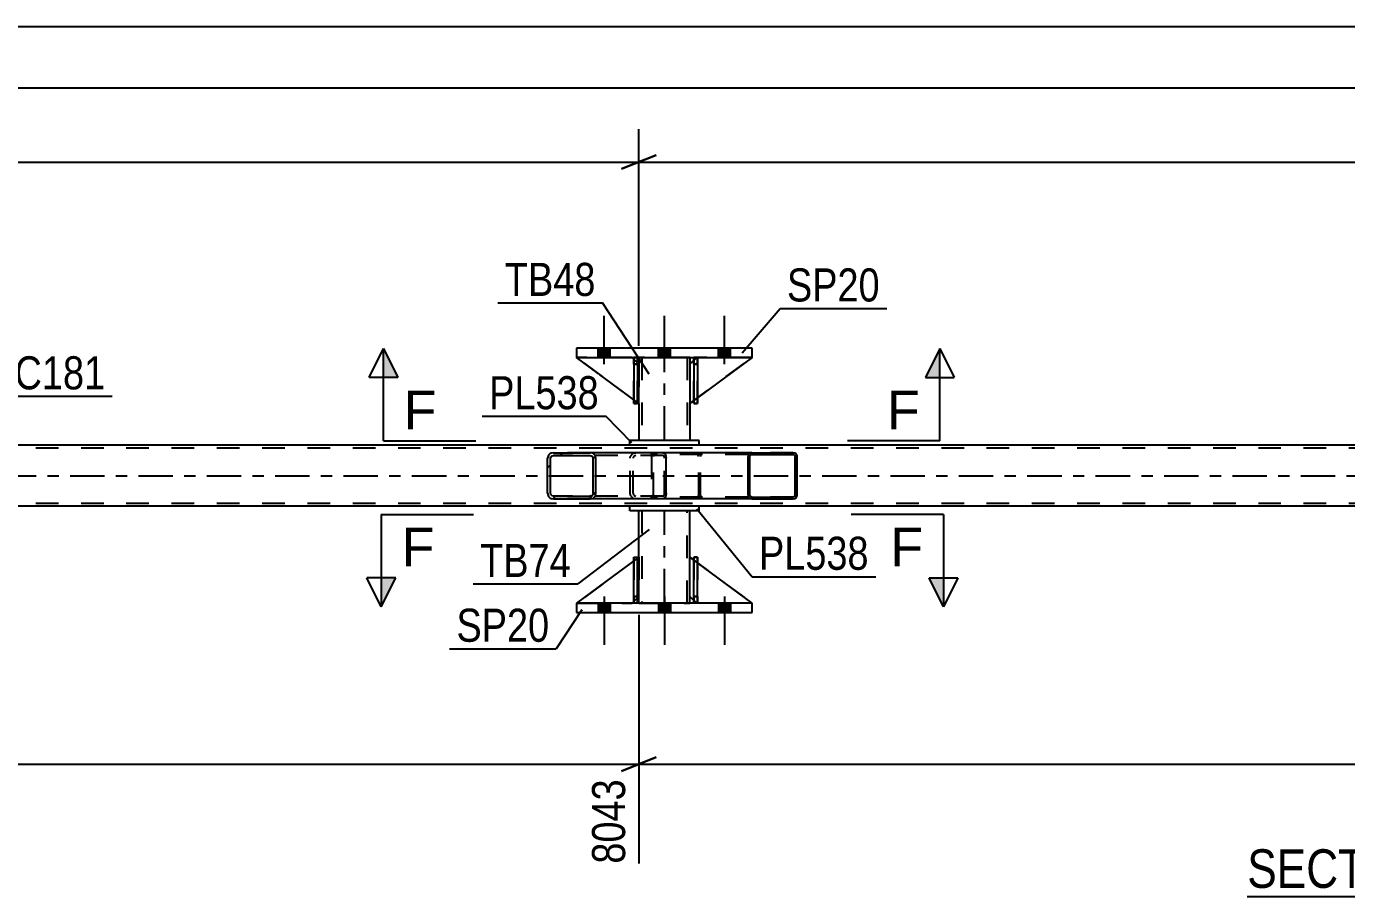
# Model space of a CAD drawing. Header units: millimetres. Extents: x 0 to 841, y 0 to 594.
# Drawn here: x 277.8 to 392.1, y 204.4 to 279.8 of the extents above; entities that cross this region are included whole.
import ezdxf

# ---------------------------------------------------------------- set-up
doc = ezdxf.new("R2010")
doc.units = ezdxf.units.MM
doc.linetypes.add('DXK_LINE_DOT2', pattern=[3.9198, 1.9599, -1.9599])
doc.linetypes.add('DXK_LINE_DOT3', pattern=[5.9187, 2.979, -0.9799, 0.9799, -0.9799])
doc.styles.add('Arial', font='ARIAL.TTF', dxfattribs={"height": 0.2})
doc.styles.add('Arial Narrow', font='ARIALN.TTF', dxfattribs={"height": 0.2})

# ---------------------------------------------------------------- blocks, each defined once
blk = doc.blocks.new('Unknown-814553119-12 - 5433')
at = {"color": 6, "linetype": 'Continuous'}
blk.add_line((383.51, 204.42), (411.16, 204.42), dxfattribs=at)
at = {"color": 0, "linetype": 'Continuous'}
for points in [[(401.62, 205.17), (401.62, 208.67), (383.51, 208.67), (383.51, 205.17)], [(405.22, 205.17), (405.22, 208.67), (402.67, 208.67), (402.67, 205.17)], [(407.55, 205.17), (407.55, 208.67), (406.27, 208.67), (406.27, 205.17)], [(411.16, 205.17), (411.16, 208.67), (408.6, 208.67), (408.6, 205.17)]]:
    blk.add_wipeout(points, dxfattribs=at)
at = {"color": 7, "linetype": 'Continuous', "style": 'Arial Narrow'}
for s, p in [('SECTION ', (383.51, 205.17)), ('B', (402.67, 205.17)), ('B', (408.6, 205.17)), ('-', (406.27, 205.17))]:
    blk.add_text(s, height=3.34, dxfattribs=at).set_placement(p)
blk = doc.blocks.new('Part-814553119-5439 - 5433')
at = {"color": 7, "linetype": 'DXK_LINE_DOT2'}
for p, q in [((330.85, 233.81), (325.45, 229.81)), ((330.85, 230.41), (330.85, 233.81)), ((330.85, 233.81), (330.85, 230.41)), ((325.45, 229.81), (330.25, 229.81)), ((330.25, 229.81), (330.85, 230.41)), ((330.85, 230.41), (330.25, 229.81)), ((330.85, 230.41), (330.85, 230.41))]:
    blk.add_line(p, q, dxfattribs=at)
blk = doc.blocks.new('Part-814553119-5435 - 5433')
at = {"color": 7, "linetype": 'DXK_LINE_DOT2'}
for p, q in [((330.41, 233.81), (330.73, 233.81)), ((330.41, 230.41), (330.41, 233.81)), ((330.41, 233.81), (330.41, 229.81)), ((330.73, 233.81), (330.73, 230.41)), ((330.73, 229.81), (330.73, 233.71)), ((330.73, 230.41), (330.41, 230.41)), ((330.41, 229.81), (330.41, 230.41)), ((330.73, 229.81), (330.41, 229.81)), ((330.73, 230.41), (330.73, 229.81)), ((330.73, 229.81), (330.73, 229.81))]:
    blk.add_line(p, q, dxfattribs=at)
blk = doc.blocks.new('Part-814553119-5436 - 5433')
at = {"color": 7, "linetype": 'DXK_LINE_DOT2'}
for p, q in [((335.93, 233.81), (335.61, 233.81)), ((335.61, 230.41), (335.61, 233.81)), ((335.61, 233.81), (335.61, 229.81)), ((335.93, 233.81), (335.93, 230.41)), ((335.93, 229.81), (335.93, 233.81)), ((335.93, 230.41), (335.61, 230.41)), ((335.61, 229.81), (335.61, 230.41)), ((335.93, 229.81), (335.61, 229.81)), ((335.93, 230.41), (335.93, 229.81)), ((335.93, 229.81), (335.93, 229.81))]:
    blk.add_line(p, q, dxfattribs=at)
blk = doc.blocks.new('Part-814553119-5437 - 5433')
at = {"color": 2, "linetype": 'Continuous'}
for p, q in [((330.41, 229.81), (330.41, 233.81)), ((330.41, 233.81), (330.73, 233.81)), ((330.73, 229.81), (330.73, 233.81)), ((330.41, 229.81), (330.41, 229.81)), ((330.73, 229.81), (330.41, 229.81))]:
    blk.add_line(p, q, dxfattribs=at)
at = {"color": 7, "linetype": 'DXK_LINE_DOT2'}
for p, q in [((330.41, 233.81), (330.41, 230.41)), ((330.73, 230.41), (330.73, 233.81)), ((330.41, 230.41), (330.41, 229.81)), ((330.41, 230.41), (330.73, 230.41)), ((330.73, 229.81), (330.73, 230.41)), ((330.73, 229.81), (330.73, 229.81))]:
    blk.add_line(p, q, dxfattribs=at)
blk = doc.blocks.new('Part-814553119-5438 - 5433')
at = {"color": 2, "linetype": 'Continuous'}
for p, q in [((335.61, 229.81), (335.61, 233.81)), ((335.61, 233.81), (335.93, 233.81)), ((335.93, 229.81), (335.93, 233.81)), ((335.61, 229.81), (335.61, 229.81)), ((335.93, 229.81), (335.61, 229.81))]:
    blk.add_line(p, q, dxfattribs=at)
at = {"color": 7, "linetype": 'DXK_LINE_DOT2'}
for p, q in [((335.61, 233.81), (335.61, 230.41)), ((335.93, 230.41), (335.93, 233.81)), ((335.61, 230.41), (335.61, 229.81)), ((335.61, 230.41), (335.93, 230.41)), ((335.93, 229.81), (335.93, 230.41)), ((335.93, 229.81), (335.93, 229.81))]:
    blk.add_line(p, q, dxfattribs=at)
blk = doc.blocks.new('Part-814553119-5504 - 5433')
at = {"color": 2, "linetype": 'Continuous'}
for p, q in [((336.05, 238.21), (330.05, 238.21)), ((330.05, 237.81), (330.05, 238.21)), ((336.05, 237.81), (330.05, 237.81)), ((336.05, 237.81), (336.05, 238.21))]:
    blk.add_line(p, q, dxfattribs=at)
blk = doc.blocks.new('Part-814553119-5440 - 5433')
at = {"color": 2, "linetype": 'Continuous'}
for p, q in [((330.41, 233.48), (325.45, 229.81)), ((330.85, 233.81), (330.73, 233.71)), ((330.85, 230.41), (330.85, 233.81)), ((330.41, 229.96), (330.25, 229.81)), ((330.85, 230.41), (330.73, 230.28)), ((330.85, 230.41), (330.85, 230.41))]:
    blk.add_line(p, q, dxfattribs=at)
at = {"color": 7, "linetype": 'DXK_LINE_DOT2'}
for p, q in [((330.73, 233.71), (330.41, 233.48)), ((330.85, 230.41), (330.85, 233.81)), ((325.45, 229.81), (330.25, 229.81)), ((330.85, 230.41), (330.25, 229.81)), ((330.73, 230.28), (330.41, 229.96))]:
    blk.add_line(p, q, dxfattribs=at)
blk = doc.blocks.new('Part-814553119-5442 - 5433')
at = {"color": 7, "linetype": 'DXK_LINE_DOT2'}
for p, q in [((335.25, 230.41), (335.25, 233.81)), ((335.25, 233.81), (340.65, 229.81)), ((335.85, 229.81), (335.25, 230.41)), ((340.65, 229.81), (335.85, 229.81))]:
    blk.add_line(p, q, dxfattribs=at)
blk = doc.blocks.new('Part-814553119-5443 - 5433')
at = {"color": 2, "linetype": 'Continuous'}
for p, q in [((335.25, 230.41), (335.25, 233.81)), ((335.61, 233.55), (335.25, 233.81)), ((340.65, 229.81), (335.93, 233.31)), ((335.61, 230.05), (335.25, 230.41))]:
    blk.add_line(p, q, dxfattribs=at)
at = {"color": 7, "linetype": 'DXK_LINE_DOT2'}
for p, q in [((335.93, 233.31), (335.61, 233.55)), ((335.85, 229.81), (335.61, 230.05)), ((340.65, 229.81), (335.85, 229.81)), ((340.65, 229.81), (340.65, 229.81)), ((340.65, 229.81), (340.65, 229.81))]:
    blk.add_line(p, q, dxfattribs=at)
blk = doc.blocks.new('Part-814553119-5527 - 5433')
at = {"color": 2, "linetype": 'Continuous'}
for p, q in [((330.85, 251.1), (330.85, 250.5)), ((335.25, 251.1), (335.25, 250.5)), ((330.85, 247.1), (330.85, 243.9)), ((335.25, 247.1), (335.25, 243.9))]:
    blk.add_line(p, q, dxfattribs=at)
at = {"color": 7, "linetype": 'DXK_LINE_DOT2'}
for p, q in [((335.25, 251.1), (330.85, 251.1)), ((330.85, 250.5), (330.85, 247.1)), ((331.09, 251.1), (331.09, 243.9)), ((335.01, 251.1), (335.01, 243.9)), ((335.25, 250.5), (335.25, 247.1)), ((335.25, 243.9), (330.85, 243.9))]:
    blk.add_line(p, q, dxfattribs=at)
at = {"color": 7, "linetype": 'DXK_LINE_DOT3'}
blk.add_line((333.05, 243.9), (333.05, 251.1), dxfattribs=at)
blk = doc.blocks.new('Part-814553119-5464 - 5433')
at = {"color": 2, "linetype": 'Continuous'}
for p, q in [((330.73, 251.1), (330.41, 251.1)), ((330.41, 251.1), (330.41, 247.1)), ((330.73, 251.1), (330.73, 251.1)), ((330.73, 251.1), (330.73, 247.1)), ((330.73, 247.1), (330.41, 247.1))]:
    blk.add_line(p, q, dxfattribs=at)
at = {"color": 7, "linetype": 'DXK_LINE_DOT2'}
for p, q in [((330.41, 250.5), (330.41, 251.1)), ((330.73, 250.5), (330.41, 250.5)), ((330.41, 250.5), (330.41, 247.1)), ((330.73, 250.5), (330.73, 251.1)), ((330.73, 251.1), (330.73, 251.1)), ((330.73, 247.1), (330.73, 250.5))]:
    blk.add_line(p, q, dxfattribs=at)
blk = doc.blocks.new('Part-814553119-5465 - 5433')
at = {"color": 2, "linetype": 'Continuous'}
for p, q in [((335.93, 251.1), (335.61, 251.1)), ((335.61, 251.1), (335.61, 247.1)), ((335.93, 251.1), (335.93, 251.1)), ((335.93, 251.1), (335.93, 247.1)), ((335.93, 247.1), (335.61, 247.1))]:
    blk.add_line(p, q, dxfattribs=at)
at = {"color": 7, "linetype": 'DXK_LINE_DOT2'}
for p, q in [((335.61, 250.5), (335.61, 251.1)), ((335.93, 250.5), (335.61, 250.5)), ((335.61, 250.5), (335.61, 247.1)), ((335.93, 250.5), (335.93, 251.1)), ((335.93, 251.1), (335.93, 251.1)), ((335.93, 247.1), (335.93, 250.5))]:
    blk.add_line(p, q, dxfattribs=at)
blk = doc.blocks.new('Part-814553119-5466 - 5433')
at = {"color": 7, "linetype": 'DXK_LINE_DOT2'}
for p, q in [((330.85, 247.1), (325.45, 251.1)), ((325.45, 251.1), (330.25, 251.1)), ((330.25, 251.1), (330.85, 250.5)), ((330.85, 250.5), (330.25, 251.1)), ((330.85, 250.5), (330.85, 247.1)), ((330.85, 250.5), (330.85, 250.5)), ((330.85, 250.5), (330.85, 247.1))]:
    blk.add_line(p, q, dxfattribs=at)
blk = doc.blocks.new('Part-814553119-5467 - 5433')
at = {"color": 2, "linetype": 'Continuous'}
for p, q in [((330.41, 247.43), (325.45, 251.1)), ((330.41, 250.94), (330.25, 251.1)), ((330.85, 250.5), (330.73, 250.62)), ((330.85, 250.5), (330.85, 250.5)), ((330.85, 247.1), (330.85, 250.5)), ((330.73, 247.19), (330.85, 247.1)), ((330.85, 247.1), (330.85, 247.1))]:
    blk.add_line(p, q, dxfattribs=at)
at = {"color": 7, "linetype": 'DXK_LINE_DOT2'}
for p, q in [((330.25, 251.1), (325.45, 251.1)), ((330.25, 251.1), (330.85, 250.5)), ((330.73, 250.62), (330.41, 250.94)), ((330.85, 250.5), (330.85, 247.1)), ((330.73, 247.19), (330.41, 247.43))]:
    blk.add_line(p, q, dxfattribs=at)
blk = doc.blocks.new('Part-814553119-5468 - 5433')
at = {"color": 7, "linetype": 'DXK_LINE_DOT2'}
for p, q in [((335.85, 251.1), (335.25, 250.5)), ((335.25, 247.1), (340.65, 251.1)), ((335.25, 250.5), (335.25, 247.1)), ((340.65, 251.1), (335.85, 251.1))]:
    blk.add_line(p, q, dxfattribs=at)
blk = doc.blocks.new('Part-814553119-5469 - 5433')
at = {"color": 2, "linetype": 'Continuous'}
for p, q in [((335.61, 250.85), (335.25, 250.5)), ((335.25, 250.5), (335.25, 247.1)), ((340.65, 251.1), (335.93, 247.6)), ((335.61, 247.36), (335.25, 247.1))]:
    blk.add_line(p, q, dxfattribs=at)
at = {"color": 7, "linetype": 'DXK_LINE_DOT2'}
for p, q in [((335.85, 251.1), (335.61, 250.85)), ((340.65, 251.1), (335.85, 251.1)), ((335.93, 247.6), (335.61, 247.36))]:
    blk.add_line(p, q, dxfattribs=at)
blk = doc.blocks.new('Part-814553119-5488 - 5433')
at = {"linetype": 'Continuous'}
h = blk.add_hatch(dxfattribs=at)
h.set_pattern_fill('', scale=0.7, style=0, pattern_type=0)
h.set_pattern_definition([(45, (344.5167, 242.65), (-1.57154, 1.57154), [])])
h.paths.add_polyline_path([(344.54, 242.53), (344.52, 242.65), (344.44, 242.75), (344.33, 242.82), (344.2, 242.85), (340.63, 242.85), (340.5, 242.82), (340.39, 242.75), (340.31, 242.65), (340.29, 242.53), (340.29, 239.17), (340.31, 239.05), (340.39, 238.94), (340.5, 238.87), (340.63, 238.85), (344.2, 238.85), (344.33, 238.87), (344.44, 238.94), (344.52, 239.05), (344.54, 239.17)])
h.paths.add_polyline_path([(344.36, 239.11), (344.32, 239.05), (344.27, 239.02), (344.2, 239.01), (340.63, 239.01), (340.56, 239.02), (340.51, 239.05), (340.47, 239.11), (340.46, 239.17), (340.46, 242.53), (340.47, 242.59), (340.51, 242.64), (340.56, 242.68), (340.63, 242.69), (344.2, 242.69), (344.27, 242.68), (344.32, 242.64), (344.36, 242.59), (344.37, 242.53), (344.37, 239.17)])
at = {"color": 7, "linetype": 'DXK_LINE_DOT2'}
for p, q in [((331.94, 242.53), (331.96, 242.65)), ((331.94, 242.53), (331.94, 239.17)), ((332.12, 242.59), (332.11, 242.53)), ((332.11, 239.17), (332.11, 242.53)), ((332.16, 242.64), (332.12, 242.59)), ((332.15, 242.82), (332.28, 242.85)), ((332.21, 242.68), (332.16, 242.64)), ((332.28, 242.69), (332.21, 242.68)), ((332.93, 242.85), (332.28, 242.85)), ((344.2, 242.69), (332.28, 242.69)), ((335.85, 242.85), (335.98, 242.82)), ((335.92, 242.68), (335.85, 242.69)), ((335.97, 242.64), (335.92, 242.68)), ((336.01, 242.59), (335.97, 242.64)), ((336.02, 242.53), (336.01, 242.59)), ((336.02, 239.17), (336.02, 242.53)), ((336.17, 242.65), (336.19, 242.53)), ((336.19, 239.17), (336.19, 242.53)), ((344.2, 242.85), (340.63, 242.85)), ((331.96, 239.05), (331.94, 239.17)), ((332.11, 239.17), (332.12, 239.11)), ((332.12, 239.11), (332.16, 239.05)), ((332.28, 238.85), (332.15, 238.87)), ((332.16, 239.05), (332.21, 239.02)), ((332.21, 239.02), (332.28, 239.01)), ((344.2, 239.01), (332.28, 239.01)), ((335.85, 239.01), (335.92, 239.02)), ((335.98, 238.87), (335.85, 238.85)), ((335.92, 239.02), (335.97, 239.05)), ((335.97, 239.05), (336.01, 239.11)), ((336.01, 239.11), (336.02, 239.17)), ((336.19, 239.17), (336.17, 239.05)), ((332.93, 238.85), (332.28, 238.85)), ((344.2, 238.85), (340.63, 238.85))]:
    blk.add_line(p, q, dxfattribs=at)
at = {"color": 2, "linetype": 'Continuous'}
for p, q in [((340.63, 242.85), (332.93, 242.85)), ((340.31, 242.65), (340.29, 242.53)), ((340.29, 239.17), (340.29, 242.53)), ((340.46, 242.53), (340.47, 242.59)), ((340.46, 239.17), (340.46, 242.53)), ((340.47, 242.59), (340.51, 242.64)), ((340.63, 242.85), (340.5, 242.82)), ((340.51, 242.64), (340.56, 242.68)), ((340.56, 242.68), (340.63, 242.69)), ((340.63, 242.85), (344.2, 242.85)), ((340.63, 242.69), (344.2, 242.69)), ((344.33, 242.82), (344.2, 242.85)), ((344.2, 242.69), (344.27, 242.68)), ((344.27, 242.68), (344.32, 242.64)), ((344.32, 242.64), (344.36, 242.59)), ((344.36, 242.59), (344.37, 242.53)), ((344.37, 239.17), (344.37, 242.53)), ((344.54, 242.53), (344.52, 242.65)), ((344.54, 239.17), (344.54, 242.53)), ((340.29, 239.17), (340.31, 239.05)), ((340.47, 239.11), (340.46, 239.17)), ((340.51, 239.05), (340.47, 239.11)), ((340.5, 238.87), (340.63, 238.85)), ((340.56, 239.02), (340.51, 239.05)), ((340.63, 239.01), (340.56, 239.02)), ((340.63, 239.01), (344.2, 239.01)), ((344.27, 239.02), (344.2, 239.01)), ((344.2, 238.85), (344.33, 238.87)), ((344.32, 239.05), (344.27, 239.02)), ((344.36, 239.11), (344.32, 239.05)), ((344.37, 239.17), (344.36, 239.11)), ((344.52, 239.05), (344.54, 239.17)), ((340.63, 238.85), (332.93, 238.85)), ((340.63, 238.85), (344.2, 238.85))]:
    blk.add_line(p, q, dxfattribs=at)
at = {"color": 7, "linetype": 'DXK_LINE_DOT2'}
for centre, start, end in [((332.26, 242.51), 110.7583, 155.6801), ((335.87, 242.51), 24.3199, 69.2417), ((332.26, 239.18), 204.3199, 249.2417), ((335.87, 239.18), 290.7583, 335.6801)]:
    blk.add_arc(centre, 0.331, start, end, dxfattribs=at)
at = {"color": 2, "linetype": 'Continuous'}
for centre, start, end in [((340.61, 242.51), 110.7583, 155.68), ((344.22, 242.51), 24.32, 69.2417), ((340.61, 239.18), 204.32, 249.2417), ((344.22, 239.18), 290.7583, 335.68)]:
    blk.add_arc(centre, 0.331, start, end, dxfattribs=at)
blk = doc.blocks.new('Part-814553119-5509 - 5433')
at = {"color": 2, "linetype": 'Continuous'}
for p, q in [((330.85, 233.81), (330.85, 237.81)), ((335.25, 233.81), (335.25, 237.81)), ((330.85, 229.81), (330.85, 230.41)), ((335.25, 229.81), (335.25, 230.41))]:
    blk.add_line(p, q, dxfattribs=at)
at = {"color": 7, "linetype": 'DXK_LINE_DOT2'}
for p, q in [((335.25, 237.81), (330.85, 237.81)), ((331.09, 237.81), (331.09, 229.81)), ((335.01, 229.81), (335.01, 237.81)), ((330.85, 230.41), (330.85, 233.81)), ((335.25, 230.41), (335.25, 233.81)), ((330.85, 229.81), (335.25, 229.81))]:
    blk.add_line(p, q, dxfattribs=at)
at = {"color": 7, "linetype": 'DXK_LINE_DOT3'}
blk.add_line((333.05, 229.81), (333.05, 237.81), dxfattribs=at)
blk = doc.blocks.new('Part-814553119-5514 - 5433')
at = {"color": 2, "linetype": 'Continuous'}
for p, q in [((340.65, 251.9), (325.45, 251.9)), ((325.45, 251.9), (325.45, 251.1)), ((340.65, 251.1), (340.65, 251.9)), ((325.45, 251.1), (340.65, 251.1))]:
    blk.add_line(p, q, dxfattribs=at)
blk = doc.blocks.new('Part-814553119-5519 - 5433')
at = {"color": 2, "linetype": 'Continuous'}
for p, q in [((325.45, 229.81), (325.45, 229.01)), ((340.65, 229.81), (325.45, 229.81)), ((340.65, 229.01), (340.65, 229.81)), ((325.45, 229.01), (340.65, 229.01))]:
    blk.add_line(p, q, dxfattribs=at)
blk = doc.blocks.new('Part-814553119-5520 - 5433')
at = {"color": 7, "linetype": 'DXK_LINE_DOT2'}
for p, q in [((330.41, 250.5), (330.41, 251.1)), ((330.41, 251.1), (330.41, 251.1)), ((330.41, 251.1), (330.41, 247.1)), ((330.73, 251.1), (330.41, 251.1)), ((330.41, 247.1), (330.41, 250.5)), ((330.41, 250.5), (330.73, 250.5)), ((330.73, 250.5), (330.73, 251.1)), ((330.73, 247.1), (330.73, 251.1)), ((330.73, 250.5), (330.73, 247.1)), ((330.41, 247.1), (330.73, 247.1))]:
    blk.add_line(p, q, dxfattribs=at)
blk = doc.blocks.new('Part-814553119-5521 - 5433')
at = {"color": 7, "linetype": 'DXK_LINE_DOT2'}
for p, q in [((335.61, 250.5), (335.61, 251.1)), ((335.61, 251.1), (335.61, 251.1)), ((335.61, 251.1), (335.61, 247.1)), ((335.93, 251.1), (335.61, 251.1)), ((335.61, 247.1), (335.61, 250.5)), ((335.61, 250.5), (335.93, 250.5)), ((335.93, 250.5), (335.93, 251.1)), ((335.93, 247.1), (335.93, 251.1)), ((335.93, 250.5), (335.93, 247.1)), ((335.61, 247.1), (335.93, 247.1))]:
    blk.add_line(p, q, dxfattribs=at)
blk = doc.blocks.new('Part-814553119-5540 - 5433')
at = {"linetype": 'Continuous'}
h = blk.add_hatch(dxfattribs=at)
h.set_pattern_fill('', scale=0.7, style=0, pattern_type=0)
h.set_pattern_definition([(45, (327.0926, 242.5513), (-1.57154, 1.57154), [])])
h.paths.add_polyline_path([(327.13, 242.37), (327.09, 242.55), (326.98, 242.71), (326.82, 242.81), (326.63, 242.85), (323.44, 242.85), (323.25, 242.81), (323.09, 242.71), (322.98, 242.55), (322.94, 242.37), (322.94, 239.33), (322.98, 239.14), (323.09, 238.99), (323.25, 238.88), (323.44, 238.85), (326.63, 238.85), (326.82, 238.88), (326.98, 238.99), (327.09, 239.14), (327.13, 239.33)])
h.paths.add_polyline_path([(326.86, 239.24), (326.81, 239.16), (326.72, 239.11), (326.63, 239.09), (323.44, 239.09), (323.35, 239.11), (323.27, 239.16), (323.21, 239.24), (323.19, 239.33), (323.19, 242.37), (323.21, 242.46), (323.27, 242.54), (323.35, 242.59), (323.44, 242.61), (326.63, 242.61), (326.72, 242.59), (326.81, 242.54), (326.86, 242.46), (326.88, 242.37), (326.88, 239.33)])
at = {"color": 2, "linetype": 'Continuous'}
for p, q in [((322.98, 242.55), (322.94, 242.37)), ((322.94, 239.33), (322.94, 242.37)), ((323.19, 242.37), (323.21, 242.46)), ((323.19, 239.33), (323.19, 242.37)), ((323.21, 242.46), (323.27, 242.54)), ((323.44, 242.85), (323.25, 242.81)), ((323.27, 242.54), (323.35, 242.59)), ((323.35, 242.59), (323.44, 242.61)), ((323.44, 242.85), (326.63, 242.85)), ((323.44, 242.61), (326.63, 242.61)), ((332.93, 242.85), (326.63, 242.85)), ((326.82, 242.81), (326.63, 242.85)), ((326.63, 242.61), (326.72, 242.59)), ((326.72, 242.59), (326.81, 242.54)), ((326.81, 242.54), (326.86, 242.46)), ((326.86, 242.46), (326.88, 242.37)), ((326.88, 239.33), (326.88, 242.37)), ((327.13, 242.37), (327.09, 242.55)), ((327.13, 239.33), (327.13, 242.37)), ((332.93, 242.85), (333.03, 242.81)), ((333.03, 242.81), (333.12, 242.71)), ((333.12, 242.71), (333.18, 242.55)), ((333.18, 242.55), (333.2, 242.37)), ((333.2, 239.33), (333.2, 242.37)), ((322.94, 239.33), (322.98, 239.14)), ((323.21, 239.24), (323.19, 239.33)), ((323.27, 239.16), (323.21, 239.24)), ((323.25, 238.88), (323.44, 238.85)), ((323.35, 239.11), (323.27, 239.16)), ((323.44, 239.09), (323.35, 239.11)), ((323.44, 239.09), (326.63, 239.09)), ((326.72, 239.11), (326.63, 239.09)), ((326.63, 238.85), (326.82, 238.88)), ((326.81, 239.16), (326.72, 239.11)), ((326.86, 239.24), (326.81, 239.16)), ((326.88, 239.33), (326.86, 239.24)), ((327.09, 239.14), (327.13, 239.33)), ((333.03, 238.88), (332.93, 238.85)), ((333.12, 238.99), (333.03, 238.88)), ((333.18, 239.14), (333.12, 238.99)), ((333.2, 239.33), (333.18, 239.14)), ((323.44, 238.85), (326.63, 238.85)), ((332.93, 238.85), (326.63, 238.85))]:
    blk.add_line(p, q, dxfattribs=at)
at = {"color": 7, "linetype": 'DXK_LINE_DOT2'}
for p, q in [((326.63, 242.85), (323.44, 242.85)), ((332.93, 242.61), (323.44, 242.61)), ((330.09, 242.37), (330.13, 242.55)), ((330.09, 239.33), (330.09, 242.37)), ((330.36, 242.46), (330.34, 242.37)), ((330.34, 239.33), (330.34, 242.37)), ((330.42, 242.54), (330.36, 242.46)), ((330.4, 242.81), (330.59, 242.85)), ((330.5, 242.59), (330.42, 242.54)), ((330.59, 242.61), (330.5, 242.59)), ((331.94, 242.61), (331.94, 242.85)), ((332.98, 242.59), (332.93, 242.61)), ((333.02, 242.54), (332.98, 242.59)), ((333.05, 242.46), (333.02, 242.54)), ((333.06, 242.37), (333.05, 242.46)), ((333.06, 239.33), (333.06, 242.37)), ((332.93, 239.09), (323.44, 239.09)), ((330.13, 239.14), (330.09, 239.33)), ((330.34, 239.33), (330.36, 239.24)), ((330.36, 239.24), (330.42, 239.16)), ((330.59, 238.85), (330.4, 238.88)), ((330.42, 239.16), (330.44, 239.14)), ((330.44, 239.14), (330.5, 239.11)), ((330.5, 239.11), (330.59, 239.09)), ((331.94, 238.85), (331.94, 239.09)), ((332.93, 239.09), (332.98, 239.11)), ((332.98, 239.11), (333.02, 239.16)), ((333.02, 239.16), (333.05, 239.24)), ((333.05, 239.24), (333.06, 239.33)), ((326.63, 238.85), (323.44, 238.85))]:
    blk.add_line(p, q, dxfattribs=at)
at = {"color": 2, "linetype": 'Continuous'}
for centre, start, end in [((323.43, 242.35), 111.1941, 156.1506), ((326.64, 242.35), 23.8494, 68.8059), ((323.43, 239.34), 203.8494, 248.8059), ((326.64, 239.34), 291.1941, 336.1506)]:
    blk.add_arc(centre, 0.492, start, end, dxfattribs=at)
at = {"color": 7, "linetype": 'DXK_LINE_DOT2'}
for centre, start, end in [((330.58, 242.35), 111.1941, 156.1506), ((330.58, 239.34), 203.8494, 248.8059)]:
    blk.add_arc(centre, 0.492, start, end, dxfattribs=at)
blk = doc.blocks.new('Part-814553119-5556 - 5433')
at = {"color": 2, "linetype": 'Continuous'}
for p, q in [((336.05, 243.9), (330.05, 243.9)), ((330.05, 243.5), (330.05, 243.9)), ((336.05, 243.5), (330.05, 243.5)), ((336.05, 243.5), (336.05, 243.9))]:
    blk.add_line(p, q, dxfattribs=at)
blk = doc.blocks.new('Part-814553119-5605 - 5433')
at = {"color": 2, "linetype": 'Continuous'}
for p, q in [((727.45, 243.49), (68.53, 243.49)), ((330.05, 238.21), (165.78, 238.21)), ((585.46, 238.21), (336.05, 238.21))]:
    blk.add_line(p, q, dxfattribs=at)
at = {"color": 7, "linetype": 'DXK_LINE_DOT2'}
for p, q in [((727.45, 243.25), (68.53, 243.25)), ((727.45, 238.45), (68.53, 238.45)), ((336.05, 238.21), (330.05, 238.21))]:
    blk.add_line(p, q, dxfattribs=at)
at = {"color": 7, "linetype": 'DXK_LINE_DOT3'}
blk.add_line((68.53, 240.85), (727.45, 240.85), dxfattribs=at)
blk = doc.blocks.new('Bolt-814553119-5651 - 5433')
at = {"linetype": 'Continuous'}
for points in [[(328.37, 229.81), (327.33, 229.81), (327.33, 229.01), (328.37, 229.01)], [(328.37, 229.81), (327.33, 229.81), (327.33, 229.01), (328.37, 229.01)], [(328.37, 229.81), (327.33, 229.81), (327.33, 229.01), (328.37, 229.01)], [(333.57, 229.81), (332.53, 229.81), (332.53, 229.01), (333.57, 229.01)], [(333.57, 229.81), (332.53, 229.81), (332.53, 229.01), (333.57, 229.01)], [(338.77, 229.81), (337.73, 229.81), (337.73, 229.01), (338.77, 229.01)], [(338.77, 229.81), (337.73, 229.81), (337.73, 229.01), (338.77, 229.01)], [(338.77, 229.81), (337.73, 229.81), (337.73, 229.01), (338.77, 229.01)]]:
    blk.add_hatch(color=1, dxfattribs=at).paths.add_polyline_path(points)
at = {"color": 1, "linetype": 'Continuous'}
for p, q in [((327.33, 229.81), (327.33, 229.01)), ((327.33, 229.81), (327.33, 229.01)), ((327.33, 229.81), (327.33, 229.01)), ((327.85, 230.41), (327.85, 226.21)), ((327.85, 230.41), (327.85, 226.21)), ((327.85, 230.41), (327.85, 226.21)), ((328.37, 229.81), (328.37, 229.01)), ((328.37, 229.81), (328.37, 229.01)), ((328.37, 229.81), (328.37, 229.01)), ((332.53, 229.81), (332.53, 229.01)), ((332.53, 229.81), (332.53, 229.01)), ((333.05, 230.41), (333.05, 226.21)), ((333.05, 230.41), (333.05, 226.21)), ((333.57, 229.81), (333.57, 229.01)), ((333.57, 229.81), (333.57, 229.01)), ((337.73, 229.81), (337.73, 229.01)), ((337.73, 229.81), (337.73, 229.01)), ((337.73, 229.81), (337.73, 229.01)), ((338.25, 230.41), (338.25, 226.21)), ((338.25, 230.41), (338.25, 226.21)), ((338.25, 230.41), (338.25, 226.21)), ((338.77, 229.81), (338.77, 229.01)), ((338.77, 229.81), (338.77, 229.01)), ((338.77, 229.81), (338.77, 229.01))]:
    blk.add_line(p, q, dxfattribs=at)
blk = doc.blocks.new('Bolt-814553119-5652 - 5433')
at = {"linetype": 'Continuous'}
for points in [[(327.33, 251.1), (328.37, 251.1), (328.37, 251.9), (327.33, 251.9)], [(327.33, 251.1), (328.37, 251.1), (328.37, 251.9), (327.33, 251.9)], [(327.33, 251.1), (328.37, 251.1), (328.37, 251.9), (327.33, 251.9)], [(332.53, 251.1), (333.57, 251.1), (333.57, 251.9), (332.53, 251.9)], [(332.53, 251.1), (333.57, 251.1), (333.57, 251.9), (332.53, 251.9)], [(337.73, 251.1), (338.77, 251.1), (338.77, 251.9), (337.73, 251.9)], [(337.73, 251.1), (338.77, 251.1), (338.77, 251.9), (337.73, 251.9)], [(337.73, 251.1), (338.77, 251.1), (338.77, 251.9), (337.73, 251.9)]]:
    blk.add_hatch(color=1, dxfattribs=at).paths.add_polyline_path(points)
at = {"color": 1, "linetype": 'Continuous'}
for p, q in [((327.85, 250.5), (327.85, 254.7)), ((327.85, 250.5), (327.85, 254.7)), ((327.85, 250.5), (327.85, 254.7)), ((333.05, 250.5), (333.05, 254.7)), ((333.05, 250.5), (333.05, 254.7)), ((338.25, 250.5), (338.25, 254.7)), ((338.25, 250.5), (338.25, 254.7)), ((338.25, 250.5), (338.25, 254.7)), ((327.33, 251.1), (327.33, 251.9)), ((327.33, 251.1), (327.33, 251.9)), ((327.33, 251.1), (327.33, 251.9)), ((328.37, 251.1), (328.37, 251.9)), ((328.37, 251.1), (328.37, 251.9)), ((328.37, 251.1), (328.37, 251.9)), ((332.53, 251.1), (332.53, 251.9)), ((332.53, 251.1), (332.53, 251.9)), ((333.57, 251.1), (333.57, 251.9)), ((333.57, 251.1), (333.57, 251.9)), ((337.73, 251.1), (337.73, 251.9)), ((337.73, 251.1), (337.73, 251.9)), ((337.73, 251.1), (337.73, 251.9)), ((338.77, 251.1), (338.77, 251.9)), ((338.77, 251.1), (338.77, 251.9)), ((338.77, 251.1), (338.77, 251.9))]:
    blk.add_line(p, q, dxfattribs=at)
blk = doc.blocks.new('StraightDimension-814553119-5772 - 5433')
at = {"color": 7, "linetype": 'Continuous'}
for p, q in [((330.85, 228.81), (330.85, 207.27)), ((332.35, 216.48), (329.35, 215.28)), ((330.85, 215.88), (586.26, 215.88))]:
    blk.add_line(p, q, dxfattribs=at)
blk = doc.blocks.new('StraightDimension-814553119-5778 - 5433')
at = {"color": 7, "linetype": 'Continuous'}
for p, q in [((330.85, 228.81), (330.85, 207.27)), ((329.35, 215.28), (332.35, 216.48)), ((160.58, 215.88), (330.85, 215.88))]:
    blk.add_line(p, q, dxfattribs=at)
at = {"color": 0, "linetype": 'Continuous'}
blk.add_wipeout([(330.25, 215.18), (326.05, 215.18), (326.05, 206.67), (330.25, 206.67)], dxfattribs=at)
at = {"color": 3, "linetype": 'Continuous', "style": 'Arial Narrow'}
blk.add_text('8043', height=2.863, rotation=90.0002, dxfattribs=at).set_placement((329.65, 207.27))
blk = doc.blocks.new('StraightDimension-814553119-5785 - 5433')
at = {"color": 7, "linetype": 'Continuous'}
blk.add_line((59.27, 279.76), (736.71, 279.76), dxfattribs=at)
blk = doc.blocks.new('StraightDimension-814553119-5806 - 5433')
at = {"color": 7, "linetype": 'Continuous'}
for p, q in [((330.85, 252.1), (330.85, 270.86)), ((332.35, 268.61), (329.35, 267.41)), ((330.85, 268.01), (586.26, 268.01))]:
    blk.add_line(p, q, dxfattribs=at)
blk = doc.blocks.new('StraightDimension-814553119-5812 - 5433')
at = {"color": 7, "linetype": 'Continuous'}
for p, q in [((330.85, 252.1), (330.85, 270.86)), ((329.35, 267.41), (332.35, 268.61)), ((160.58, 268.01), (330.85, 268.01))]:
    blk.add_line(p, q, dxfattribs=at)
blk = doc.blocks.new('StraightDimension-814553119-9070 - 5433')
at = {"color": 7, "linetype": 'Continuous'}
blk.add_line((59.91, 274.44), (736.07, 274.44), dxfattribs=at)
blk = doc.blocks.new('Mark-814553119-5500 - 5433')
at = {"color": 30, "linetype": 'Continuous'}
for p, q in [((335.85, 238), (340.64, 232.11)), ((340.64, 232.11), (351.35, 232.11))]:
    blk.add_line(p, q, dxfattribs=at)
at = {"color": 0}
blk.add_wipeout([(350.75, 232.71), (350.75, 235.71), (341.24, 235.71), (341.24, 232.71)], dxfattribs=at)
blk.add_wipeout([(350.75, 232.71), (350.75, 235.71), (341.24, 235.71), (341.24, 232.71)], dxfattribs=at)
at = {"color": 3, "style": 'Arial Narrow'}
blk.add_text('PL538', height=2.863, dxfattribs=at).set_placement((341.24, 232.71))
blk = doc.blocks.new('Mark-814553119-5505 - 5433')
at = {"color": 30, "linetype": 'Continuous'}
for p in [(331.74, 236.2), (316.5, 231.48)]:
    blk.add_line(p, (325.55, 231.48), dxfattribs=at)
at = {"color": 0}
blk.add_wipeout([(324.95, 232.08), (324.95, 235.08), (317.1, 235.08), (317.1, 232.08)], dxfattribs=at)
blk.add_wipeout([(324.95, 232.08), (324.95, 235.08), (317.1, 235.08), (317.1, 232.08)], dxfattribs=at)
at = {"color": 3, "style": 'Arial Narrow'}
blk.add_text('TB74', height=2.863, dxfattribs=at).set_placement((317.1, 232.08))
blk = doc.blocks.new('Mark-814553119-5523 - 5433')
at = {"color": 30, "linetype": 'Continuous'}
for p in [(318.64, 255.82), (331.74, 249.65)]:
    blk.add_line(p, (327.69, 255.82), dxfattribs=at)
at = {"color": 0}
blk.add_wipeout([(327.09, 256.42), (327.09, 259.42), (319.24, 259.42), (319.24, 256.42)], dxfattribs=at)
blk.add_wipeout([(327.09, 256.42), (327.09, 259.42), (319.24, 259.42), (319.24, 256.42)], dxfattribs=at)
at = {"color": 3, "style": 'Arial Narrow'}
blk.add_text('TB48', height=2.863, dxfattribs=at).set_placement((319.24, 256.42))
blk = doc.blocks.new('Mark-814553119-5510 - 5433')
at = {"color": 30, "linetype": 'Continuous'}
for p, q in [((339.79, 251.5), (343.06, 255.34)), ((343.06, 255.34), (352.3, 255.34))]:
    blk.add_line(p, q, dxfattribs=at)
at = {"color": 0}
blk.add_wipeout([(351.7, 255.94), (351.7, 258.94), (343.66, 258.94), (343.66, 255.94)], dxfattribs=at)
blk.add_wipeout([(351.7, 255.94), (351.7, 258.94), (343.66, 258.94), (343.66, 255.94)], dxfattribs=at)
at = {"color": 3, "style": 'Arial Narrow'}
blk.add_text('SP20', height=2.863, dxfattribs=at).set_placement((343.66, 255.94))
blk = doc.blocks.new('Mark-814553119-5515 - 5433')
at = {"color": 30, "linetype": 'Continuous'}
for p in [(325.91, 229.25), (314.45, 225.88)]:
    blk.add_line(p, (323.69, 225.88), dxfattribs=at)
at = {"color": 0}
blk.add_wipeout([(323.09, 226.48), (323.09, 229.48), (315.05, 229.48), (315.05, 226.48)], dxfattribs=at)
blk.add_wipeout([(323.09, 226.48), (323.09, 229.48), (315.05, 229.48), (315.05, 226.48)], dxfattribs=at)
at = {"color": 3, "style": 'Arial Narrow'}
blk.add_text('SP20', height=2.863, dxfattribs=at).set_placement((315.05, 226.48))
blk = doc.blocks.new('Mark-814553119-5552 - 5433')
at = {"color": 30, "linetype": 'Continuous'}
for p in [(317.28, 246.01), (330.22, 243.7)]:
    blk.add_line(p, (327.98, 246.01), dxfattribs=at)
at = {"color": 0}
blk.add_wipeout([(327.38, 246.61), (327.38, 249.61), (317.88, 249.61), (317.88, 246.61)], dxfattribs=at)
blk.add_wipeout([(327.38, 246.61), (327.38, 249.61), (317.88, 249.61), (317.88, 246.61)], dxfattribs=at)
at = {"color": 3, "style": 'Arial Narrow'}
blk.add_text('PL538', height=2.863, dxfattribs=at).set_placement((317.88, 246.61))
blk = doc.blocks.new('Mark-814553119-5601 - 5433')
at = {"color": 30, "linetype": 'Continuous'}
for p, q in [((270.48, 242.18), (274.01, 247.73)), ((274.01, 247.73), (285.26, 247.73))]:
    blk.add_line(p, q, dxfattribs=at)
at = {"color": 0}
blk.add_wipeout([(284.66, 248.33), (284.66, 251.33), (274.61, 251.33), (274.61, 248.33)], dxfattribs=at)
blk.add_wipeout([(284.66, 248.33), (284.66, 251.33), (274.61, 251.33), (274.61, 248.33)], dxfattribs=at)
at = {"color": 3, "style": 'Arial Narrow'}
blk.add_text('BC181', height=2.863, dxfattribs=at).set_placement((274.61, 248.33))
blk = doc.blocks.new('SectionMark-814553119-5903 - 5433')
at = {"linetype": 'Continuous'}
for points in [[(308.54, 232.01), (309.79, 232.01), (308.54, 229.51)], [(355.96, 232.01), (357.21, 232.01), (357.21, 229.51)]]:
    blk.add_hatch(color=6, dxfattribs=at).paths.add_polyline_path(points)
at = {"color": 6, "linetype": 'Continuous'}
for p, q in [((308.54, 237.51), (316.54, 237.51)), ((308.54, 237.51), (308.54, 229.51)), ((357.21, 237.51), (349.21, 237.51)), ((357.21, 237.51), (357.21, 229.51)), ((308.54, 229.51), (307.29, 232.01)), ((309.79, 232.01), (307.29, 232.01)), ((308.54, 229.51), (309.79, 232.01)), ((355.96, 232.01), (358.46, 232.01)), ((357.21, 229.51), (355.96, 232.01)), ((358.46, 232.01), (357.21, 229.51))]:
    blk.add_line(p, q, dxfattribs=at)
at = {"color": 0, "linetype": 'Continuous'}
for points in [[(313.14, 233.01), (313.14, 236.51), (310.29, 236.51), (310.29, 233.01)], [(355.46, 233.01), (355.46, 236.51), (352.61, 236.51), (352.61, 233.01)]]:
    blk.add_wipeout(points, dxfattribs=at)
at = {"color": 3, "linetype": 'Continuous', "style": 'Arial'}
for p in [(310.29, 233.01), (352.61, 233.01)]:
    blk.add_text('F', height=3.34, dxfattribs=at).set_placement(p)
blk = doc.blocks.new('SectionMark-814553119-5907 - 5433')
at = {"linetype": 'Continuous'}
for points in [[(309.98, 249.37), (308.73, 249.37), (308.73, 251.87)], [(356.9, 249.37), (355.65, 249.37), (356.9, 251.87)]]:
    blk.add_hatch(color=6, dxfattribs=at).paths.add_polyline_path(points)
at = {"color": 6, "linetype": 'Continuous'}
for p, q in [((307.48, 249.37), (308.73, 251.87)), ((308.73, 243.87), (308.73, 251.87)), ((308.73, 251.87), (309.98, 249.37)), ((356.9, 251.87), (355.65, 249.37)), ((356.9, 243.87), (356.9, 251.87)), ((356.9, 251.87), (358.15, 249.37)), ((309.98, 249.37), (307.48, 249.37)), ((355.65, 249.37), (358.15, 249.37)), ((308.73, 243.87), (316.73, 243.87)), ((356.9, 243.87), (348.9, 243.87))]:
    blk.add_line(p, q, dxfattribs=at)
at = {"color": 0, "linetype": 'Continuous'}
for points in [[(313.33, 244.87), (313.33, 248.37), (310.48, 248.37), (310.48, 244.87)], [(355.15, 244.87), (355.15, 248.37), (352.3, 248.37), (352.3, 244.87)]]:
    blk.add_wipeout(points, dxfattribs=at)
at = {"color": 3, "linetype": 'Continuous', "style": 'Arial'}
for p in [(310.48, 244.87), (352.3, 244.87)]:
    blk.add_text('F', height=3.34, dxfattribs=at).set_placement(p)

msp = doc.modelspace()

# ---------------------------------------------------------------- block references
for name in ['Bolt-814553119-5652 - 5433', 'Part-814553119-5514 - 5433', 'Part-814553119-5466 - 5433', 'Part-814553119-5467 - 5433', 'Part-814553119-5464 - 5433', 'Part-814553119-5520 - 5433', 'Part-814553119-5527 - 5433', 'Part-814553119-5468 - 5433', 'Part-814553119-5469 - 5433', 'Part-814553119-5465 - 5433', 'Part-814553119-5521 - 5433', 'Part-814553119-5605 - 5433', 'Part-814553119-5556 - 5433', 'Part-814553119-5540 - 5433', 'Part-814553119-5488 - 5433', 'Part-814553119-5504 - 5433', 'Part-814553119-5509 - 5433', 'Part-814553119-5439 - 5433', 'Part-814553119-5440 - 5433', 'Part-814553119-5435 - 5433', 'Part-814553119-5437 - 5433', 'Part-814553119-5442 - 5433', 'Part-814553119-5443 - 5433', 'Part-814553119-5436 - 5433', 'Part-814553119-5438 - 5433', 'Part-814553119-5519 - 5433', 'Bolt-814553119-5651 - 5433', 'Unknown-814553119-12 - 5433']:
    msp.add_blockref(name, (0, 0))

# ---------------------------------------------------------------- next in the draw order: block references
for name in ['StraightDimension-814553119-5785 - 5433', 'Mark-814553119-5500 - 5433', 'Mark-814553119-5505 - 5433', 'StraightDimension-814553119-5772 - 5433']:
    msp.add_blockref(name, (0, 0))

# ---------------------------------------------------------------- next in the draw order: block references
for name in ['StraightDimension-814553119-5806 - 5433', 'StraightDimension-814553119-5778 - 5433']:
    msp.add_blockref(name, (0, 0))

# ---------------------------------------------------------------- next in the draw order: block references
for name in ['StraightDimension-814553119-5812 - 5433', 'Mark-814553119-5515 - 5433']:
    msp.add_blockref(name, (0, 0))

# ---------------------------------------------------------------- next in the draw order: block references
for name in ['StraightDimension-814553119-9070 - 5433', 'SectionMark-814553119-5903 - 5433']:
    msp.add_blockref(name, (0, 0))

# ---------------------------------------------------------------- next in the draw order: block references
for name in ['Mark-814553119-5523 - 5433', 'Mark-814553119-5510 - 5433', 'Mark-814553119-5601 - 5433']:
    msp.add_blockref(name, (0, 0))

# ---------------------------------------------------------------- next in the draw order: block references
msp.add_blockref('Mark-814553119-5552 - 5433', (0, 0))

# ---------------------------------------------------------------- next in the draw order: block references
msp.add_blockref('SectionMark-814553119-5907 - 5433', (0, 0))

doc.saveas('drawing.dxf')
